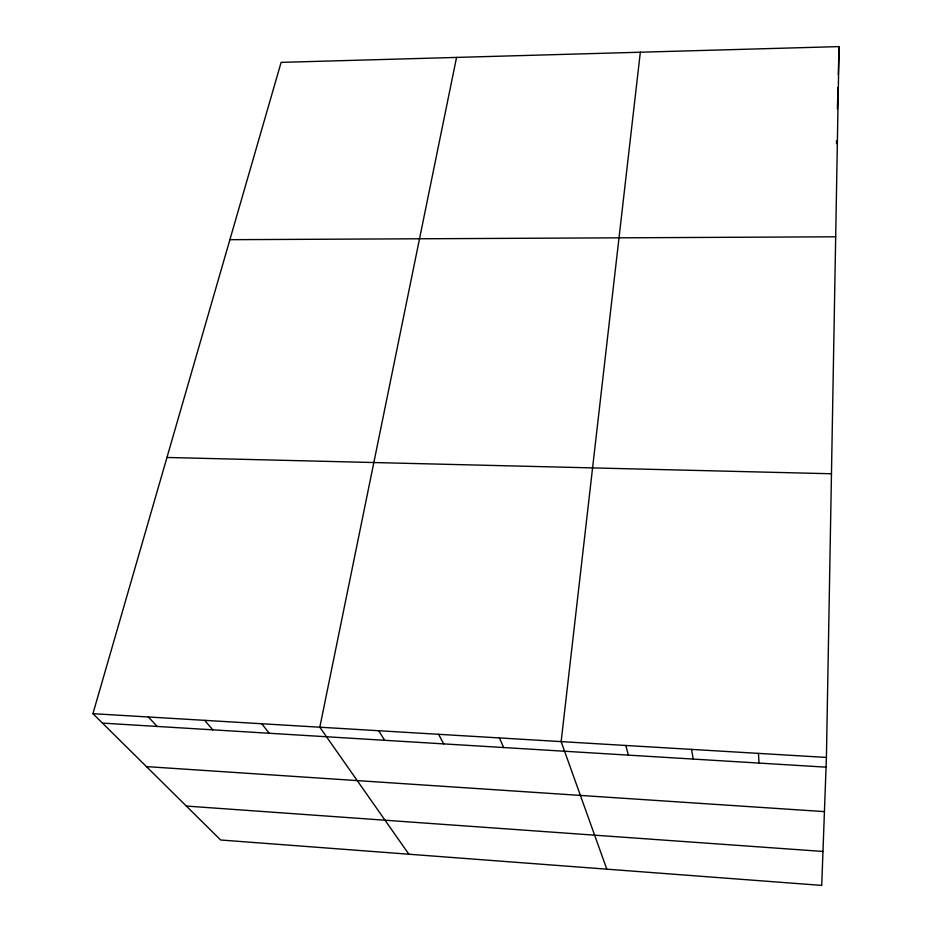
<?xml version="1.0" encoding="UTF-8"?>
<svg xmlns="http://www.w3.org/2000/svg" width="932" height="932" viewBox="0 0 932 932"><rect width="100%" height="100%" fill="white"/><g stroke="black" fill="none" stroke-linecap="round" stroke-linejoin="round"><path stroke-width="1.4" d="M826.416 757.436L839.068 46.6L281.126 62.374L92.932 713.679L220.651 840L821.733 885.4L826.416 757.436L92.932 713.679M836.47 143.61L836.54 140.709M837.39 109.044L837.973 87.503M838.322 74.583L839.068 46.6M640.331 52.215L561.134 741.616L606.802 869.16M456.552 57.411L319.804 727.216L408.868 854.213M229.889 239.687L835.689 236.798M166.968 457.461L831.472 473.759M102.473 723.116L826.067 767.164M146.452 766.605L824.436 811.621M186.33 806.052L822.968 851.452M148.363 716.988L157.228 726.459M204.644 720.343L212.799 729.838M261.776 723.756L269.22 733.274M378.73 730.735L384.648 740.299M438.576 734.299L443.702 743.887M499.377 737.934L503.676 747.546M625.815 745.472L628.354 755.13M691.567 749.398L693.175 759.079M758.427 753.382L759.067 763.087"/></g></svg>
